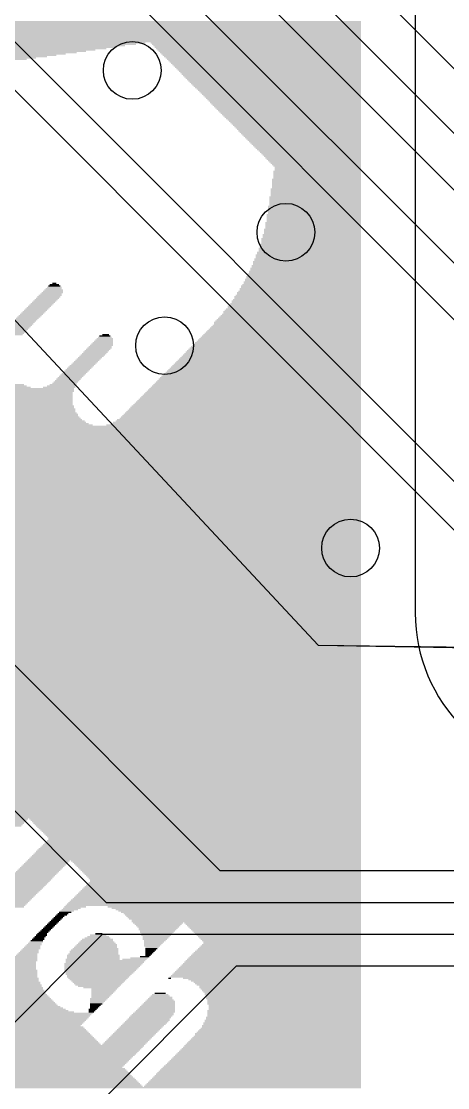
# Model space of a CAD drawing. Extents: x -40.8 to 40.8, y -42.1 to 43.9.
# Drawn here: x -17.62 to -10.92, y -30.31 to -13.58 of the extents above; entities that cross this region are included whole.
import ezdxf

# ---------------------------------------------------------------- set-up
doc = ezdxf.new("R2010")
doc.units = 0
for name, color, linetype in [('1', 22, 'CONTINUOUS'), ('16', 5, 'CONTINUOUS'), ('18', 82, 'CONTINUOUS'), ('200', 2, 'CONTINUOUS'), ('21', 2, 'CONTINUOUS')]:
    doc.layers.add(name, color=color, linetype=linetype)

# ---------------------------------------------------------------- blocks, each defined once
blk = doc.blocks.new('RECT')
blk.add_solid([(-0.5, -0.5), (0.5, -0.5), (-0.5, 0.5), (0.5, 0.5)])
blk = doc.blocks.new('ROUNDV')
blk.add_circle((0, 0), 0.5)

msp = doc.modelspace()

# ---------------------------------------------------------------- linework, layer by layer
at = {"layer": '1'}
for p, q in [((-27.305, -0.889), (-4.29, -23.904)), ((-27.813, -1.27), (-4.679, -24.404)), ((-5.719, -25.904), (-28.321, -3.302)), ((-5.981, -26.404), (-28.829, -3.556)), ((-22.098, -13.589), (-12.954, -23.368)), ((-20.9768, -20.4252), (-14.498, -26.904)), ((-12.954, -23.368), (-2.794, -23.495)), ((-18.6908, -24.9972), (-16.284, -27.404)), ((-14.498, -26.904), (-3.475, -26.904)), ((-16.284, -27.404), (-3.475, -27.404)), ((-16.347, -27.904), (-18.288, -29.845)), ((-3.475, -27.904), (-16.347, -27.904)), ((-14.2435, -28.404), (-20.1077, -34.2682)), ((-3.475, -28.404), (-14.2435, -28.404))]:
    msp.add_line(p, q, dxfattribs=at)
at = {"layer": '16'}
for p, q in [((-1.143, -24.003), (-20.1168, -5.0292)), ((-1.651, -24.511), (-18.5928, -7.5692)), ((-2.286, -24.765), (-16.9418, -10.1092)), ((-22.098, -13.589), (-12.954, -23.368)), ((-12.954, -23.368), (-5.08, -23.495))]:
    msp.add_line(p, q, dxfattribs=at)
at = {"layer": '21'}
msp.add_line((-11.43, 20.32), (-11.43, -22.86), dxfattribs=at)
msp.add_arc((-8.89, -22.86), 2.54, 180, 270, dxfattribs=at)

# ---------------------------------------------------------------- block references
at = {"layer": '18', "xscale": 0.9064, "yscale": 0.9064}
for p in [(-15.875, -14.351), (-15.875, -14.351), (-13.462, -16.891), (-13.462, -16.891), (-15.367, -18.669), (-15.367, -18.669), (-12.446, -21.844), (-12.446, -21.844)]:
    msp.add_blockref('ROUNDV', p, dxfattribs=at)
at = {"layer": '200', "yscale": 0.0212}
for p, xscale in [((-22.021, -13.7118), 19.4764), ((-22.0104, -13.6906), 19.4552), ((-21.9998, -13.6694), 19.434), ((-21.9893, -13.6482), 19.4129), ((-21.9787, -13.6271), 19.3917), ((-21.9681, -13.6059), 19.3705), ((-21.9575, -13.5847), 19.3494), ((-22.1057, -13.8811), 19.6457), ((-22.0951, -13.8599), 19.6246), ((-22.0845, -13.8388), 19.6034), ((-22.0739, -13.8176), 19.5822), ((-22.0633, -13.7964), 19.5611), ((-22.0527, -13.7753), 19.5399), ((-22.0421, -13.7541), 19.5187), ((-22.0316, -13.7329), 19.4976), ((-24.3497, -14.0505), 15.4964), ((-24.265, -14.0293), 15.6234), ((-24.1698, -14.0081), 15.7717), ((-24.0851, -13.987), 15.8987), ((-24.0004, -13.9658), 16.0257), ((-23.9052, -13.9446), 16.1739), ((-23.8205, -13.9235), 16.3009), ((-22.1163, -13.9023), 19.6669), ((-13.9341, -13.9235), 3.3025), ((-13.9235, -13.9446), 3.2813), ((-13.9129, -13.9658), 3.2602), ((-13.9023, -13.987), 3.239), ((-13.8917, -14.0081), 3.2178), ((-13.8811, -14.0293), 3.1967), ((-13.8706, -14.0505), 3.1755), ((-24.8789, -14.1775), 14.692), ((-24.7943, -14.1563), 14.819), ((-24.699, -14.1352), 14.9672), ((-24.6143, -14.114), 15.0942), ((-24.5296, -14.0928), 15.2212), ((-24.4344, -14.0716), 15.3694), ((-13.86, -14.0716), 3.1543), ((-13.8494, -14.0928), 3.1331), ((-13.8388, -14.114), 3.112), ((-13.8282, -14.1352), 3.0908), ((-13.8176, -14.1563), 3.0696), ((-13.8071, -14.1775), 3.0485), ((-13.7965, -14.1987), 3.0273), ((-13.7858, -14.2198), 3.0061), ((-13.7753, -14.241), 2.985), ((-13.7647, -14.2622), 2.9638), ((-13.7541, -14.2833), 2.9426), ((-13.7435, -14.3045), 2.9214), ((-13.733, -14.3257), 2.9003), ((-13.7224, -14.3469), 2.8791), ((-13.7118, -14.368), 2.8579), ((-13.7012, -14.3892), 2.8368), ((-13.6906, -14.4104), 2.8156), ((-13.68, -14.4315), 2.7944), ((-13.6695, -14.4527), 2.7733), ((-13.6589, -14.4739), 2.7521), ((-13.6483, -14.495), 2.7309), ((-13.6377, -14.5162), 2.7097), ((-13.6271, -14.5374), 2.6886), ((-13.6165, -14.5586), 2.6674), ((-13.6059, -14.5797), 2.6462), ((-13.5953, -14.6009), 2.6251), ((-13.5848, -14.6221), 2.6039), ((-13.5742, -14.6432), 2.5827), ((-13.5636, -14.6644), 2.5616), ((-13.553, -14.6856), 2.5404), ((-13.5424, -14.7068), 2.5192), ((-13.5318, -14.7279), 2.498), ((-13.5213, -14.7491), 2.4769), ((-13.5107, -14.7703), 2.4557), ((-13.5, -14.7914), 2.4345), ((-13.4895, -14.8126), 2.4134), ((-13.4789, -14.8338), 2.3922), ((-13.4683, -14.8549), 2.371), ((-13.4578, -14.8761), 2.3499), ((-13.4472, -14.8973), 2.3287), ((-13.4366, -14.9184), 2.3075), ((-13.426, -14.9396), 2.2863), ((-13.4154, -14.9608), 2.2652), ((-13.4048, -14.982), 2.244), ((-13.3942, -15.0031), 2.2228), ((-13.3837, -15.0243), 2.2017), ((-13.3731, -15.0455), 2.1805), ((-13.3625, -15.0666), 2.1593), ((-13.3519, -15.0878), 2.1382), ((-13.3413, -15.109), 2.117), ((-13.3307, -15.1301), 2.0958), ((-13.3201, -15.1513), 2.0746), ((-13.3095, -15.1725), 2.0535), ((-13.299, -15.1937), 2.0323), ((-13.2884, -15.2148), 2.0111), ((-13.2778, -15.236), 1.99), ((-13.2672, -15.2572), 1.9688), ((-13.2566, -15.2783), 1.9476), ((-13.2461, -15.2995), 1.9265), ((-13.2355, -15.3207), 1.9053), ((-13.2248, -15.3418), 1.8841), ((-13.2142, -15.363), 1.8629), ((-13.2037, -15.3842), 1.8418), ((-13.1931, -15.4054), 1.8206), ((-13.1825, -15.4265), 1.7994), ((-13.172, -15.4477), 1.7783), ((-13.1614, -15.4689), 1.7571), ((-13.1508, -15.49), 1.7359), ((-13.1402, -15.5112), 1.7148), ((-13.1296, -15.5324), 1.6936), ((-13.119, -15.5535), 1.6724), ((-13.1084, -15.5747), 1.6512), ((-13.0979, -15.5959), 1.6301), ((-13.0873, -15.6171), 1.6089), ((-13.0767, -15.6382), 1.5877), ((-13.0661, -15.6594), 1.5666), ((-13.0555, -15.6806), 1.5454), ((-13.0449, -15.7017), 1.5242), ((-13.0343, -15.7229), 1.5031), ((-13.0238, -15.7441), 1.4819), ((-13.0132, -15.7652), 1.4607), ((-13.0026, -15.7864), 1.4395), ((-12.992, -15.8076), 1.4184), ((-12.9814, -15.8288), 1.3972), ((-12.9708, -15.8499), 1.376), ((-12.9603, -15.8711), 1.3549), ((-12.9603, -15.8923), 1.3549), ((-12.9814, -16.0616), 1.3972), ((-12.9708, -15.9346), 1.376), ((-12.9708, -15.9558), 1.376), ((-12.9708, -15.9769), 1.376), ((-12.9708, -15.9981), 1.376), ((-12.9708, -16.0193), 1.376), ((-12.9708, -16.0405), 1.376), ((-12.9603, -15.9134), 1.3549), ((-12.992, -16.2098), 1.4184), ((-12.992, -16.231), 1.4184), ((-12.9814, -16.0828), 1.3972), ((-12.9814, -16.104), 1.3972), ((-12.9814, -16.1251), 1.3972), ((-12.9814, -16.1463), 1.3972), ((-12.9814, -16.1675), 1.3972), ((-12.9814, -16.1886), 1.3972), ((-13.0026, -16.3368), 1.4395), ((-13.0026, -16.358), 1.4395), ((-13.0026, -16.3792), 1.4395), ((-13.0026, -16.4003), 1.4395), ((-12.992, -16.2522), 1.4184), ((-12.992, -16.2733), 1.4184), ((-12.992, -16.2945), 1.4184), ((-12.992, -16.3157), 1.4184), ((-13.0132, -16.485), 1.4607), ((-13.0132, -16.5062), 1.4607), ((-13.0132, -16.5274), 1.4607), ((-13.0132, -16.5485), 1.4607), ((-13.0132, -16.5697), 1.4607), ((-13.0026, -16.4215), 1.4395), ((-13.0026, -16.4427), 1.4395), ((-13.0026, -16.4639), 1.4395), ((-13.0238, -16.612), 1.4819), ((-13.0238, -16.6332), 1.4819), ((-13.0238, -16.6544), 1.4819), ((-13.0238, -16.6756), 1.4819), ((-13.0238, -16.6967), 1.4819), ((-13.0238, -16.7179), 1.4819), ((-13.0132, -16.5909), 1.4607), ((-13.0449, -16.8449), 1.5242), ((-13.0449, -16.8661), 1.5242), ((-13.0449, -16.8873), 1.5242), ((-13.0343, -16.7391), 1.5031), ((-13.0343, -16.7602), 1.5031), ((-13.0343, -16.7814), 1.5031), ((-13.0343, -16.8026), 1.5031), ((-13.0343, -16.8237), 1.5031), ((-13.0661, -16.9931), 1.5666), ((-13.0661, -17.0143), 1.5666), ((-13.0661, -17.0354), 1.5666), ((-13.0661, -17.0566), 1.5666), ((-13.0555, -16.9296), 1.5454), ((-13.0555, -16.9508), 1.5454), ((-13.0555, -16.9719), 1.5454), ((-13.0449, -16.9084), 1.5242), ((-13.0979, -17.2048), 1.6301), ((-13.0979, -17.226), 1.6301), ((-13.0873, -17.1413), 1.6089), ((-13.0873, -17.1625), 1.6089), ((-13.0873, -17.1836), 1.6089), ((-13.0767, -17.0778), 1.5877), ((-13.0767, -17.099), 1.5877), ((-13.0767, -17.1201), 1.5877), ((-13.1296, -17.353), 1.6936), ((-13.1296, -17.3742), 1.6936), ((-13.1296, -17.3953), 1.6936), ((-13.119, -17.3107), 1.6724), ((-13.119, -17.3318), 1.6724), ((-13.1084, -17.2471), 1.6512), ((-13.1084, -17.2683), 1.6512), ((-13.1084, -17.2895), 1.6512), ((-13.172, -17.5435), 1.7783), ((-13.172, -17.5647), 1.7783), ((-13.1614, -17.5012), 1.7571), ((-13.1614, -17.5224), 1.7571), ((-13.1508, -17.4589), 1.7359), ((-13.1508, -17.48), 1.7359), ((-13.1402, -17.4165), 1.7148), ((-13.1402, -17.4377), 1.7148), ((-17.099, -17.7341), 0.1905), ((-17.099, -17.7129), 0.1482), ((-17.099, -17.6917), 0.0635), ((-13.2248, -17.7341), 1.8841), ((-13.2142, -17.7129), 1.8629), ((-13.2037, -17.6705), 1.8418), ((-13.2037, -17.6917), 1.8418), ((-13.1931, -17.6282), 1.8206), ((-13.1931, -17.6494), 1.8206), ((-13.1825, -17.5859), 1.7994), ((-13.1825, -17.607), 1.7994), ((-17.1837, -17.9034), 0.3599), ((-17.1624, -17.8822), 0.3599), ((-17.1518, -17.8611), 0.3387), ((-17.1308, -17.8399), 0.3387), ((-17.1202, -17.8187), 0.3175), ((-17.1096, -17.7976), 0.2963), ((-17.1096, -17.7764), 0.2541), ((-17.099, -17.7552), 0.2329), ((-13.2778, -17.9034), 1.99), ((-13.2672, -17.8822), 1.9688), ((-13.2566, -17.8399), 1.9476), ((-13.2566, -17.8611), 1.9476), ((-13.2461, -17.8187), 1.9265), ((-13.2355, -17.7764), 1.9053), ((-13.2355, -17.7976), 1.9053), ((-13.2248, -17.7552), 1.8841), ((-17.353, -18.0728), 0.3598), ((-17.3318, -18.0516), 0.3599), ((-17.3107, -18.0304), 0.3599), ((-17.2895, -18.0093), 0.3599), ((-17.2684, -17.9881), 0.3599), ((-17.2472, -17.9669), 0.3599), ((-17.226, -17.9458), 0.3599), ((-17.2049, -17.9246), 0.3599), ((-13.3307, -18.0516), 2.0958), ((-13.3307, -18.0728), 2.0958), ((-13.3201, -18.0304), 2.0746), ((-13.3095, -18.0093), 2.0535), ((-13.299, -17.9669), 2.0323), ((-13.299, -17.9881), 2.0323), ((-13.2884, -17.9458), 2.0111), ((-13.2778, -17.9246), 1.99), ((-17.5223, -18.2421), 0.3599), ((-17.5011, -18.221), 0.3599), ((-17.4801, -18.1998), 0.3599), ((-17.4589, -18.1786), 0.3599), ((-17.4377, -18.1575), 0.3599), ((-17.4166, -18.1363), 0.3599), ((-17.3954, -18.1151), 0.3599), ((-17.3742, -18.0939), 0.3599), ((-13.4048, -18.2421), 2.244), ((-13.3942, -18.221), 2.2228), ((-13.3837, -18.1998), 2.2017), ((-13.3731, -18.1786), 2.1805), ((-13.3625, -18.1363), 2.1593), ((-13.3625, -18.1575), 2.1593), ((-13.3519, -18.1151), 2.1382), ((-13.3413, -18.0939), 2.117), ((-17.6706, -18.3903), 0.3599), ((-17.6494, -18.3692), 0.3599), ((-17.6283, -18.348), 0.3599), ((-17.6071, -18.3268), 0.3599), ((-17.5859, -18.3056), 0.3599), ((-17.5647, -18.2845), 0.3598), ((-17.5435, -18.2633), 0.3599), ((-13.4683, -18.3903), 2.371), ((-13.4578, -18.3692), 2.3499), ((-13.4472, -18.348), 2.3287), ((-13.4366, -18.3056), 2.3075), ((-13.4366, -18.3268), 2.3075), ((-13.426, -18.2845), 2.2863), ((-13.4154, -18.2633), 2.2652), ((-17.7764, -18.4962), 0.3598), ((-17.7553, -18.475), 0.3599), ((-17.734, -18.4538), 0.3599), ((-17.7128, -18.4327), 0.3599), ((-17.6918, -18.4115), 0.3599), ((-16.3051, -18.5597), 0.254), ((-16.3051, -18.5385), 0.2117), ((-16.3051, -18.5173), 0.1694), ((-16.2945, -18.4962), 0.1058), ((-13.553, -18.5597), 2.5404), ((-13.5424, -18.5385), 2.5192), ((-13.5318, -18.5173), 2.498), ((-13.5213, -18.4962), 2.4769), ((-13.5107, -18.475), 2.4557), ((-13.5, -18.4538), 2.4345), ((-13.4895, -18.4327), 2.4134), ((-13.4789, -18.4115), 2.3922), ((-16.4109, -18.729), 0.3811), ((-16.3897, -18.7079), 0.3811), ((-16.3791, -18.6867), 0.3599), ((-16.3581, -18.6655), 0.3599), ((-16.3475, -18.6444), 0.3387), ((-16.3369, -18.6232), 0.3175), ((-16.3263, -18.602), 0.2963), ((-16.3157, -18.5809), 0.2752), ((-13.6377, -18.729), 2.7097), ((-13.6271, -18.7079), 2.6886), ((-13.6165, -18.6867), 2.6674), ((-13.6059, -18.6655), 2.6462), ((-13.5953, -18.6444), 2.6251), ((-13.5848, -18.6232), 2.6039), ((-13.5742, -18.602), 2.5827), ((-13.5636, -18.5809), 2.5616), ((-16.5803, -18.8984), 0.381), ((-16.5592, -18.8772), 0.3811), ((-16.538, -18.8561), 0.3811), ((-16.5168, -18.8349), 0.381), ((-16.4956, -18.8137), 0.381), ((-16.4745, -18.7926), 0.3811), ((-16.4533, -18.7714), 0.3811), ((-16.4321, -18.7502), 0.381), ((-13.7224, -18.8984), 2.8791), ((-13.7118, -18.8772), 2.8579), ((-13.7012, -18.8561), 2.8368), ((-13.6906, -18.8349), 2.8156), ((-13.68, -18.8137), 2.7944), ((-13.6695, -18.7926), 2.7733), ((-13.6589, -18.7714), 2.7521), ((-13.6483, -18.7502), 2.7309), ((-16.7496, -19.0678), 0.3811), ((-16.7285, -19.0466), 0.381), ((-16.7073, -19.0254), 0.381), ((-16.6862, -19.0043), 0.3811), ((-16.665, -18.9831), 0.3811), ((-16.6438, -18.9619), 0.381), ((-16.6227, -18.9407), 0.3811), ((-16.6014, -18.9196), 0.3811), ((-13.8071, -19.0678), 3.0485), ((-13.7965, -19.0466), 3.0273), ((-13.7858, -19.0254), 3.0061), ((-13.7753, -19.0043), 2.985), ((-13.7647, -18.9831), 2.9638), ((-13.7541, -18.9619), 2.9426), ((-13.7435, -18.9407), 2.9214), ((-13.733, -18.9196), 2.9003), ((-16.919, -19.2371), 0.381), ((-16.8979, -19.216), 0.3811), ((-16.8767, -19.1948), 0.3811), ((-16.8555, -19.1736), 0.381), ((-16.8344, -19.1525), 0.3811), ((-16.8132, -19.1313), 0.3811), ((-16.792, -19.1101), 0.381), ((-16.7708, -19.0889), 0.3811), ((-13.8917, -19.2371), 3.2178), ((-13.8811, -19.216), 3.1967), ((-13.8706, -19.1948), 3.1755), ((-13.86, -19.1736), 3.1543), ((-13.8494, -19.1525), 3.1331), ((-13.8388, -19.1313), 3.112), ((-13.8282, -19.1101), 3.0908), ((-13.8176, -19.0889), 3.0696), ((-18.4115, -19.2795), 1.6724), ((-18.3903, -19.3006), 1.7148), ((-18.0305, -19.4065), 2.4345), ((-18.348, -19.3218), 1.7571), ((-18.0093, -19.343), 2.4345), ((-18.0093, -19.3641), 2.4345), ((-18.0093, -19.3853), 2.4345), ((-17.0249, -19.3218), 0.5081), ((-16.9931, -19.3006), 0.4446), ((-16.9614, -19.2795), 0.4234), ((-16.9402, -19.2583), 0.381), ((-13.9764, -19.4065), 3.3872), ((-13.9658, -19.3853), 3.366), ((-13.9552, -19.3641), 3.3448), ((-13.9447, -19.343), 3.3237), ((-13.9341, -19.3218), 3.3025), ((-13.9235, -19.3006), 3.2813), ((-13.9129, -19.2795), 3.2602), ((-13.9023, -19.2583), 3.239), ((-18.0622, -19.5758), 2.498), ((-18.0517, -19.5335), 2.4769), ((-18.0517, -19.5547), 2.4769), ((-18.0411, -19.47), 2.4557), ((-18.0411, -19.4912), 2.4557), ((-18.0411, -19.5123), 2.4557), ((-18.0305, -19.4277), 2.4345), ((-18.0305, -19.4488), 2.4345), ((-14.061, -19.5758), 3.5565), ((-14.0505, -19.5547), 3.5354), ((-14.0399, -19.5335), 3.5142), ((-14.0293, -19.5123), 3.493), ((-14.0188, -19.4912), 3.4719), ((-14.0082, -19.47), 3.4507), ((-13.9976, -19.4488), 3.4295), ((-13.987, -19.4277), 3.4084), ((-18.0728, -19.724), 2.6462), ((-18.0622, -19.7452), 2.6674), ((-18.0727, -19.7029), 2.6039), ((-18.0622, -19.6605), 2.5828), ((-18.0622, -19.6817), 2.5828), ((-18.0622, -19.6182), 2.5404), ((-18.0622, -19.6394), 2.5404), ((-18.0622, -19.597), 2.498), ((-14.1458, -19.7452), 3.7259), ((-14.1352, -19.724), 3.7047), ((-14.1246, -19.7029), 3.6836), ((-14.114, -19.6817), 3.6624), ((-14.1034, -19.6605), 3.6412), ((-14.0929, -19.6394), 3.6201), ((-14.0823, -19.6182), 3.5989), ((-14.0716, -19.597), 3.5777), ((-18.0093, -19.9146), 3.0273), ((-18.0517, -19.8722), 2.9003), ((-18.0305, -19.8934), 2.9427), ((-18.0516, -19.8511), 2.858), ((-18.0622, -19.8299), 2.7944), ((-18.0622, -19.8087), 2.7521), ((-18.0727, -19.7875), 2.7309), ((-18.0728, -19.7664), 2.6886), ((-14.2834, -19.9146), 4.0011), ((-14.2516, -19.8934), 3.9376), ((-14.2305, -19.8722), 3.8953), ((-14.2093, -19.8511), 3.8529), ((-14.1987, -19.8299), 3.8318), ((-14.1775, -19.8087), 3.7894), ((-14.1669, -19.7875), 3.7682), ((-14.1564, -19.7664), 3.7471), ((-15.9876, -20.0628), 7.4095), ((-15.9664, -20.0416), 7.3671), ((-15.9558, -20.0204), 7.346), ((-15.9452, -19.9992), 7.3248), ((-15.9346, -19.9781), 7.3036), ((-15.9241, -19.9569), 7.2825), ((-15.9135, -19.9357), 7.2613), ((-16.104, -20.2321), 7.6424), ((-16.0934, -20.2109), 7.6212), ((-16.0722, -20.1898), 7.5788), ((-16.0511, -20.1686), 7.5365), ((-16.0404, -20.1474), 7.5153), ((-16.0193, -20.1263), 7.473), ((-16.0087, -20.1051), 7.4518), ((-15.9982, -20.0839), 7.4307), ((-17.4377, -20.4015), 10.3098), ((-16.3369, -20.3803), 8.1081), ((-16.2839, -20.3591), 8.0022), ((-16.2416, -20.338), 7.9176), ((-16.2098, -20.3168), 7.8541), ((-16.1781, -20.2956), 7.7905), ((-16.1569, -20.2745), 7.7482), ((-16.1252, -20.2533), 7.6847), ((-17.4271, -20.4226), 10.2886), ((-17.4165, -20.4438), 10.2674), ((-17.406, -20.465), 10.2463), ((-17.3954, -20.4862), 10.2251), ((-17.3848, -20.5073), 10.2039), ((-17.3742, -20.5285), 10.1828), ((-17.3636, -20.5497), 10.1616), ((-17.353, -20.5708), 10.1404), ((-17.3742, -20.7402), 10.1828), ((-17.3636, -20.719), 10.1616), ((-17.353, -20.6979), 10.1404), ((-17.3424, -20.592), 10.1192), ((-17.3424, -20.6767), 10.1192), ((-17.3318, -20.6132), 10.0981), ((-17.3318, -20.6555), 10.0981), ((-17.3212, -20.6343), 10.0769), ((-17.4271, -20.8461), 10.2886), ((-17.4165, -20.8249), 10.2674), ((-17.406, -20.8037), 10.2463), ((-17.3954, -20.7825), 10.2251), ((-17.3848, -20.7614), 10.2039), ((-17.0884, -20.8672), 9.6112), ((-17.0778, -20.8884), 9.59), ((-17.0672, -20.9096), 9.5688), ((-17.0567, -20.9307), 9.5477), ((-17.0461, -20.9519), 9.5265), ((-17.0355, -20.9731), 9.5053), ((-17.0249, -20.9942), 9.4841), ((-17.0143, -21.0154), 9.463), ((-17.0037, -21.0366), 9.4418), ((-16.9931, -21.0577), 9.4206), ((-16.9825, -21.0789), 9.3995), ((-16.9719, -21.1001), 9.3783), ((-16.9719, -21.2483), 9.3783), ((-16.9613, -21.1213), 9.3571), ((-16.9613, -21.2271), 9.3571), ((-16.9508, -21.1424), 9.336), ((-16.9508, -21.2059), 9.336), ((-16.9402, -21.1636), 9.3148), ((-16.9402, -21.1848), 9.3148), ((-17.0567, -21.4176), 9.5477), ((-17.0461, -21.3965), 9.5265), ((-17.0355, -21.3753), 9.5053), ((-17.0249, -21.3541), 9.4841), ((-17.0143, -21.333), 9.463), ((-17.0037, -21.3118), 9.4418), ((-16.9931, -21.2906), 9.4206), ((-16.9825, -21.2694), 9.3995), ((-17.2048, -21.4811), 9.844), ((-17.1943, -21.5023), 9.8229), ((-17.1837, -21.5235), 9.8017), ((-17.173, -21.5447), 9.7805), ((-17.1625, -21.5658), 9.7594), ((-17.1519, -21.587), 9.7382), ((-17.0778, -21.46), 9.59), ((-17.0672, -21.4388), 9.5688), ((-17.1519, -21.6082), 9.7382), ((-17.1202, -21.6293), 9.6747), ((-17.1096, -21.6505), 9.6535), ((-17.099, -21.6717), 9.6323), ((-17.0884, -21.6928), 9.6112), ((-17.0778, -21.714), 9.59), ((-17.0672, -21.7352), 9.5688), ((-17.0567, -21.7564), 9.5477), ((-17.0461, -21.7775), 9.5265), ((-17.0355, -21.7987), 9.5053), ((-17.0249, -21.8199), 9.4841), ((-17.0143, -21.841), 9.463), ((-17.0037, -21.8622), 9.4418), ((-16.9931, -21.8834), 9.4206), ((-16.9825, -21.9045), 9.3995), ((-17.0037, -22.0739), 9.4418), ((-16.9931, -22.0316), 9.4206), ((-16.9931, -22.0527), 9.4206), ((-16.9825, -21.9892), 9.3995), ((-16.9825, -22.0104), 9.3995), ((-16.9719, -21.9257), 9.3783), ((-16.9719, -21.9681), 9.3783), ((-16.9613, -21.9469), 9.3571), ((-17.0461, -22.2221), 9.5265), ((-17.0461, -22.2433), 9.5265), ((-17.0355, -22.1798), 9.5053), ((-17.0355, -22.2009), 9.5053), ((-17.0249, -22.1374), 9.4841), ((-17.0249, -22.1586), 9.4841), ((-17.0143, -22.1162), 9.463), ((-17.0037, -22.0951), 9.4418), ((-17.0884, -22.3703), 9.6112), ((-17.0884, -22.3915), 9.6112), ((-17.0778, -22.3279), 9.59), ((-17.0778, -22.3491), 9.59), ((-17.0672, -22.3068), 9.5688), ((-17.0567, -22.2644), 9.5477), ((-17.0567, -22.2856), 9.5477), ((-16.7285, -22.4126), 8.8914), ((-16.7179, -22.4338), 8.8702), ((-16.7073, -22.455), 8.849), ((-16.6968, -22.4761), 8.8279), ((-16.6862, -22.4973), 8.8067), ((-16.6756, -22.5185), 8.7855), ((-16.665, -22.5397), 8.7644), ((-16.6544, -22.5608), 8.7432), ((-16.6438, -22.582), 8.722), ((-16.6333, -22.6032), 8.7009), ((-16.6227, -22.6243), 8.6797), ((-16.612, -22.6455), 8.6585), ((-16.612, -22.7514), 8.6585), ((-16.6014, -22.6667), 8.6373), ((-16.5909, -22.6878), 8.6162), ((-16.5909, -22.7302), 8.6162), ((-16.5803, -22.709), 8.595), ((-16.7814, -22.9207), 8.9972), ((-16.7602, -22.8995), 8.9549), ((-16.7391, -22.8784), 8.9126), ((-16.7179, -22.8572), 8.8702), ((-16.6968, -22.836), 8.8279), ((-16.6756, -22.8149), 8.7855), ((-16.6544, -22.7937), 8.7432), ((-16.6333, -22.7725), 8.7009), ((-16.8026, -22.9419), 9.0396), ((-16.538, -22.963), 8.5103), ((-16.4851, -22.9842), 8.4045), ((-16.4533, -23.0054), 8.341), ((-16.4321, -23.0266), 8.2986), ((-16.4109, -23.0477), 8.2563), ((-16.3897, -23.0689), 8.2139), ((-16.3792, -23.0901), 8.1928), ((-16.3686, -23.1112), 8.1716), ((-16.358, -23.1324), 8.1504), ((-16.3369, -23.1536), 8.1081), ((-16.3263, -23.1747), 8.0869), ((-16.3263, -23.1959), 8.0869), ((-16.3157, -23.2171), 8.0658), ((-16.3051, -23.2383), 8.0446), ((-16.2945, -23.2594), 8.0234), ((-16.2839, -23.2806), 8.0022), ((-16.2839, -23.3018), 8.0022), ((-16.2734, -23.3229), 7.9811), ((-16.2734, -23.3441), 7.9811), ((-16.2628, -23.3653), 7.9599), ((-16.2628, -23.3864), 7.9599), ((-16.2522, -23.4076), 7.9387), ((-16.2522, -23.4288), 7.9387), ((-16.2522, -23.45), 7.9387), ((-16.2416, -23.4711), 7.9176), ((-16.2416, -23.4923), 7.9176), ((-16.2416, -23.5135), 7.9176), ((-16.2416, -23.5346), 7.9176), ((-16.2416, -23.5558), 7.9176), ((-16.231, -23.577), 7.8964), ((-16.231, -23.5981), 7.8964), ((-16.231, -23.6193), 7.8964), ((-16.231, -23.6405), 7.8964), ((-15.7547, -23.6617), 6.9437), ((-15.7441, -23.6828), 6.9226), ((-15.7335, -23.704), 6.9014), ((-15.7229, -23.7252), 6.8802), ((-15.7124, -23.7463), 6.8591), ((-15.7018, -23.7675), 6.8379), ((-15.6912, -23.7887), 6.8167), ((-15.6806, -23.8098), 6.7956), ((-15.67, -23.831), 6.7744), ((-15.6594, -23.8522), 6.7532), ((-15.6488, -23.8734), 6.732), ((-15.6383, -23.8945), 6.7109), ((-15.6277, -23.9157), 6.6897), ((-15.6171, -23.9369), 6.6685), ((-15.6065, -23.958), 6.6474), ((-15.5959, -23.9792), 6.6262), ((-15.5853, -24.0004), 6.605), ((-15.5747, -24.0215), 6.5839), ((-15.5642, -24.0427), 6.5627), ((-15.5536, -24.0639), 6.5415), ((-15.543, -24.0851), 6.5203), ((-15.5324, -24.1062), 6.4992), ((-15.5218, -24.1274), 6.478), ((-15.5112, -24.1486), 6.4568), ((-15.5007, -24.1697), 6.4357), ((-15.4901, -24.1909), 6.4145), ((-15.4794, -24.2121), 6.3933), ((-15.4689, -24.2333), 6.3722), ((-15.4583, -24.2544), 6.351), ((-15.4477, -24.2756), 6.3298), ((-15.4371, -24.2968), 6.3086), ((-15.4266, -24.3179), 6.2875), ((-15.416, -24.3391), 6.2663), ((-15.4054, -24.3603), 6.2451), ((-15.3948, -24.3814), 6.224), ((-15.3842, -24.4026), 6.2028), ((-15.3736, -24.4238), 6.1816), ((-15.3631, -24.445), 6.1605), ((-15.3525, -24.4661), 6.1393), ((-15.3419, -24.4873), 6.1181), ((-15.3313, -24.5085), 6.0969), ((-15.3207, -24.5296), 6.0758), ((-15.3101, -24.5508), 6.0546), ((-15.2995, -24.572), 6.0334), ((-15.289, -24.5931), 6.0123), ((-15.2784, -24.6143), 5.9911), ((-15.2678, -24.6355), 5.9699), ((-15.2572, -24.6566), 5.9488), ((-15.2466, -24.6778), 5.9276), ((-15.236, -24.699), 5.9064), ((-15.2254, -24.7202), 5.8852), ((-15.2149, -24.7413), 5.8641), ((-15.2043, -24.7625), 5.8429), ((-15.289, -24.9319), 6.0123), ((-15.2784, -24.9107), 5.9911), ((-15.2678, -24.8895), 5.9699), ((-15.2572, -24.8683), 5.9488), ((-15.2466, -24.8472), 5.9276), ((-15.236, -24.826), 5.9064), ((-15.2254, -24.8048), 5.8852), ((-15.2149, -24.7837), 5.8641), ((-15.7652, -25.1012), 6.9649), ((-15.7547, -25.08), 6.9437), ((-15.3525, -25.0589), 6.1393), ((-15.3419, -25.0377), 6.1181), ((-15.3313, -25.0165), 6.0969), ((-15.3207, -24.9954), 6.0758), ((-15.3101, -24.9742), 6.0546), ((-15.2995, -24.953), 6.0334), ((-15.8076, -25.1859), 7.0496), ((-15.797, -25.1647), 7.0284), ((-15.7865, -25.1436), 7.0073), ((-15.7759, -25.1224), 6.9861), ((-15.4054, -25.2071), 6.2451), ((-15.3631, -25.2282), 6.1605), ((-15.3313, -25.2494), 6.0969), ((-15.3101, -25.2706), 6.0546), ((-15.289, -25.2917), 6.0123), ((-15.2784, -25.3129), 5.9911), ((-15.2572, -25.3341), 5.9488), ((-15.2466, -25.3553), 5.9276), ((-15.236, -25.3764), 5.9064), ((-15.2254, -25.3976), 5.8852), ((-15.2043, -25.4188), 5.8429), ((-15.2043, -25.4399), 5.8429), ((-15.1936, -25.4611), 5.8217), ((-15.1831, -25.4823), 5.8006), ((-15.1725, -25.5034), 5.7794), ((-15.1619, -25.5246), 5.7582), ((-15.1619, -25.5458), 5.7582), ((-15.1514, -25.567), 5.7371), ((-15.1408, -25.5881), 5.7159), ((-15.1408, -25.6093), 5.7159), ((-15.1302, -25.6305), 5.6947), ((-15.1302, -25.6516), 5.6947), ((-15.1196, -25.6728), 5.6735), ((-15.1196, -25.694), 5.6735), ((-15.1196, -25.7151), 5.6735), ((-15.109, -25.7363), 5.6524), ((-15.109, -25.7575), 5.6524), ((-15.109, -25.7787), 5.6524), ((-15.0984, -25.7998), 5.6312), ((-15.0984, -25.821), 5.6312), ((-15.0984, -25.8422), 5.6312), ((-15.0984, -25.8633), 5.6312), ((-15.0984, -25.8845), 5.6312), ((-15.0984, -25.9057), 5.6312), ((-15.0984, -25.9268), 5.6312), ((-15.0984, -25.948), 5.6312), ((-15.0984, -25.9692), 5.6312), ((-15.0984, -25.9904), 5.6312), ((-15.0984, -26.0115), 5.6312), ((-15.0984, -26.0327), 5.6312), ((-15.0984, -26.0539), 5.6312), ((-15.0984, -26.075), 5.6312), ((-17.7129, -26.0962), 0.4022), ((-14.8867, -26.0962), 5.2078), ((-17.7447, -26.1385), 0.3811), ((-17.7553, -26.1597), 0.3599), ((-17.7659, -26.1809), 0.3387), ((-17.7764, -26.2021), 0.3176), ((-17.7234, -26.1174), 0.3811), ((-14.8761, -26.1174), 5.1866), ((-14.8656, -26.1385), 5.1655), ((-14.855, -26.1597), 5.1443), ((-14.8444, -26.1809), 5.1231), ((-14.8338, -26.2021), 5.102), ((-14.8232, -26.2232), 5.0808), ((-14.8126, -26.2444), 5.0596), ((-14.802, -26.2656), 5.0384), ((-14.7915, -26.2867), 5.0173), ((-14.7809, -26.3079), 4.9961), ((-14.7703, -26.3291), 4.9749), ((-14.7597, -26.3502), 4.9538), ((-14.7491, -26.3714), 4.9326), ((-14.7491, -26.4349), 4.9326), ((-14.7385, -26.3926), 4.9114), ((-14.7385, -26.4138), 4.9114), ((-14.8338, -26.6043), 5.102), ((-14.8232, -26.5831), 5.0808), ((-14.8126, -26.5619), 5.0596), ((-14.802, -26.5408), 5.0384), ((-14.7915, -26.5196), 5.0173), ((-14.7809, -26.4984), 4.9961), ((-14.7703, -26.4773), 4.9749), ((-14.7597, -26.4561), 4.9538), ((-17.2154, -26.7736), 0.6774), ((-17.1942, -26.7525), 0.6774), ((-14.8973, -26.7313), 5.229), ((-14.8867, -26.7101), 5.2078), ((-14.8761, -26.689), 5.1866), ((-14.8656, -26.6678), 5.1655), ((-14.855, -26.6466), 5.1443), ((-14.8444, -26.6255), 5.1231), ((-14.5586, -26.7525), 4.5515), ((-14.548, -26.7736), 4.5304), ((-17.3636, -26.9218), 0.6774), ((-17.3424, -26.9007), 0.6774), ((-17.3212, -26.8795), 0.6775), ((-17.3001, -26.8583), 0.6774), ((-17.2789, -26.8372), 0.6774), ((-17.2578, -26.816), 0.6775), ((-17.2366, -26.7948), 0.6775), ((-14.5374, -26.7948), 4.5092), ((-14.5268, -26.816), 4.488), ((-14.5163, -26.8372), 4.4669), ((-14.5057, -26.8583), 4.4457), ((-14.4951, -26.8795), 4.4245), ((-14.4845, -26.9007), 4.4033), ((-14.4739, -26.9218), 4.3822), ((-17.5329, -27.0912), 0.6775), ((-17.5118, -27.07), 0.6774), ((-17.4906, -27.0489), 0.6774), ((-17.4695, -27.0277), 0.6775), ((-17.4483, -27.0065), 0.6775), ((-17.4271, -26.9853), 0.6774), ((-17.4059, -26.9642), 0.6774), ((-17.3848, -26.943), 0.6775), ((-14.4633, -26.943), 4.361), ((-14.4527, -26.9642), 4.3398), ((-14.4421, -26.9853), 4.3187), ((-14.4316, -27.0065), 4.2975), ((-14.421, -27.0277), 4.2763), ((-14.421, -27.0912), 4.2763), ((-14.4104, -27.0489), 4.2552), ((-14.4104, -27.07), 4.2552), ((-17.6918, -27.2606), 0.6563), ((-17.66, -27.2182), 0.6775), ((-17.6706, -27.2394), 0.6563), ((-17.6388, -27.197), 0.6774), ((-17.6176, -27.1759), 0.6774), ((-17.5965, -27.1547), 0.6775), ((-17.5753, -27.1335), 0.6774), ((-17.5541, -27.1124), 0.6774), ((-14.5057, -27.2606), 4.4457), ((-14.4951, -27.2394), 4.4245), ((-14.4845, -27.2182), 4.4033), ((-14.4739, -27.197), 4.3822), ((-14.4633, -27.1759), 4.361), ((-14.4527, -27.1547), 4.3398), ((-14.4421, -27.1335), 4.3187), ((-14.4316, -27.1124), 4.2975), ((-17.7447, -27.3664), 0.5505), ((-17.7023, -27.2817), 0.6351), ((-17.7129, -27.3029), 0.614), ((-17.7235, -27.3241), 0.5928), ((-17.7341, -27.3452), 0.5716), ((-17.7553, -27.3876), 0.5293), ((-17.7659, -27.4087), 0.5081), ((-17.7764, -27.4299), 0.487), ((-14.5903, -27.4299), 4.615), ((-14.5798, -27.4087), 4.5939), ((-14.5692, -27.3876), 4.5727), ((-14.5586, -27.3664), 4.5515), ((-14.548, -27.3452), 4.5304), ((-14.5374, -27.3241), 4.5092), ((-14.5268, -27.3029), 4.488), ((-14.5163, -27.2817), 4.4669), ((-17.7764, -27.4511), 0.4446), ((-17.7764, -27.4723), 0.4022), ((-16.9825, -27.5993), 0.1694), ((-16.9613, -27.5781), 0.1693), ((-16.9296, -27.5569), 0.1906), ((-16.8979, -27.5358), 0.2117), ((-16.8555, -27.5146), 0.254), ((-16.8238, -27.4934), 0.2753), ((-16.7708, -27.4723), 0.3387), ((-14.6009, -27.4511), 4.6362), ((-14.2728, -27.4723), 3.9799), ((-14.241, -27.4934), 3.9164), ((-14.2093, -27.5146), 3.8529), ((-14.1881, -27.5358), 3.8106), ((-14.1669, -27.5569), 3.7682), ((-14.1458, -27.5781), 3.7259), ((-14.1352, -27.5993), 3.7047), ((-17.1625, -27.7686), 0.1482), ((-17.1413, -27.7475), 0.1482), ((-17.1201, -27.7263), 0.1482), ((-17.099, -27.7051), 0.1482), ((-17.0778, -27.684), 0.1482), ((-17.0566, -27.6628), 0.1482), ((-17.0355, -27.6416), 0.1481), ((-17.0143, -27.6204), 0.1482), ((-14.1246, -27.6204), 3.6836), ((-14.114, -27.6416), 3.6624), ((-14.1034, -27.6628), 3.6412), ((-14.0823, -27.684), 3.5989), ((-14.0823, -27.7051), 3.5989), ((-15.4689, -27.7263), 0.7833), ((-15.4689, -27.7475), 0.7409), ((-15.4689, -27.7686), 0.6986), ((-13.6695, -27.7263), 2.7733), ((-13.6589, -27.7475), 2.7521), ((-13.6483, -27.7686), 2.7309), ((-17.3212, -27.938), 0.1693), ((-17.3001, -27.9168), 0.1694), ((-17.2895, -27.8957), 0.1482), ((-17.2683, -27.8745), 0.1482), ((-17.2472, -27.8533), 0.1481), ((-17.226, -27.8321), 0.1482), ((-17.2048, -27.811), 0.1482), ((-17.1836, -27.7898), 0.1482), ((-16.4109, -27.938), 0.3387), ((-16.4109, -27.9168), 0.2541), ((-16.4003, -27.8957), 0.1059), ((-15.4689, -27.7898), 0.6563), ((-15.4689, -27.811), 0.6139), ((-15.4794, -27.8321), 0.5927), ((-15.4901, -27.8745), 0.5293), ((-15.4794, -27.8533), 0.5505), ((-15.5007, -27.9168), 0.4657), ((-15.4901, -27.8957), 0.4869), ((-15.5006, -27.938), 0.4234), ((-13.6377, -27.7898), 2.7097), ((-13.6271, -27.811), 2.6886), ((-13.6165, -27.8321), 2.6674), ((-13.6059, -27.8533), 2.6462), ((-13.5953, -27.8745), 2.6251), ((-13.5848, -27.8957), 2.6039), ((-13.5742, -27.9168), 2.5827), ((-13.5636, -27.938), 2.5616), ((-17.4483, -28.1074), 0.2541), ((-17.4377, -28.0862), 0.2329), ((-17.4165, -28.065), 0.2328), ((-17.406, -28.0438), 0.2117), ((-17.3848, -28.0227), 0.2117), ((-17.3742, -28.0015), 0.1905), ((-17.353, -27.9803), 0.1906), ((-17.3424, -27.9592), 0.1694), ((-16.4533, -28.1074), 0.6774), ((-16.4427, -28.0862), 0.6562), ((-16.4322, -28.065), 0.6351), ((-16.4321, -28.0438), 0.5928), ((-16.4321, -28.0227), 0.5504), ((-16.4321, -28.0015), 0.508), ((-16.4215, -27.9803), 0.4869), ((-16.4215, -27.9592), 0.4022), ((-15.5112, -27.9592), 0.4022), ((-15.5218, -27.9803), 0.381), ((-15.5536, -28.065), 0.2753), ((-15.5642, -28.0862), 0.2541), ((-15.5218, -28.0015), 0.3388), ((-15.5324, -28.0227), 0.3176), ((-15.543, -28.0438), 0.2964), ((-15.5642, -28.1074), 0.2117), ((-13.553, -27.9592), 2.5404), ((-13.553, -28.1074), 2.5404), ((-13.5424, -27.9803), 2.5192), ((-13.5424, -28.0862), 2.5192), ((-13.5318, -28.0015), 2.498), ((-13.5318, -28.065), 2.498), ((-13.5213, -28.0227), 2.4769), ((-13.5213, -28.0438), 2.4769), ((-23.5876, -28.2767), 12.4479), ((-17.5435, -28.2555), 0.3599), ((-17.5329, -28.2344), 0.3387), ((-17.5223, -28.2132), 0.3175), ((-17.5012, -28.192), 0.3176), ((-17.4906, -28.1709), 0.2964), ((-17.48, -28.1497), 0.2752), ((-17.4589, -28.1285), 0.2753), ((-16.485, -28.2344), 0.8256), ((-16.485, -28.2555), 0.8256), ((-16.485, -28.2767), 0.8256), ((-16.4851, -28.2132), 0.7833), ((-16.4745, -28.1709), 0.7621), ((-16.4745, -28.192), 0.7621), ((-16.4639, -28.1497), 0.7409), ((-16.4533, -28.1285), 0.7198), ((-15.7652, -28.2767), 0.2753), ((-15.6806, -28.2555), 0.1482), ((-15.6277, -28.2344), 0.0847), ((-15.5747, -28.1285), 0.1905), ((-15.5853, -28.1497), 0.1694), ((-15.5959, -28.1709), 0.1482), ((-15.6065, -28.192), 0.127), ((-15.6171, -28.2132), 0.1059), ((-13.6377, -28.2767), 2.7097), ((-13.6271, -28.2555), 2.6886), ((-13.6165, -28.2344), 2.6674), ((-13.6059, -28.2132), 2.6462), ((-13.5953, -28.192), 2.6251), ((-13.5848, -28.1709), 2.6039), ((-13.5742, -28.1497), 2.5827), ((-13.5636, -28.1285), 2.5616), ((-23.577, -28.2979), 12.4268), ((-23.5664, -28.3191), 12.4056), ((-23.5664, -28.3402), 12.3632), ((-23.5558, -28.3614), 12.3421), ((-23.5453, -28.3826), 12.3209), ((-23.5347, -28.4037), 12.2997), ((-23.5241, -28.4249), 12.2786), ((-23.5135, -28.4461), 12.2574), ((-16.3263, -28.3614), 1.2279), ((-16.3369, -28.3826), 1.2067), ((-16.3475, -28.4037), 1.1855), ((-16.358, -28.4249), 1.1644), ((-16.3686, -28.4461), 1.1432), ((-16.4956, -28.2979), 0.8468), ((-16.2945, -28.3191), 1.249), ((-16.3051, -28.3402), 1.2278), ((-15.8394, -28.2979), 0.3811), ((-13.7224, -28.4461), 2.8791), ((-13.7118, -28.4249), 2.8579), ((-13.7012, -28.4037), 2.8368), ((-13.6906, -28.3826), 2.8156), ((-13.68, -28.3614), 2.7944), ((-13.6695, -28.3402), 2.7733), ((-13.6589, -28.3191), 2.7521), ((-13.6483, -28.2979), 2.7309), ((-23.4923, -28.4672), 12.2574), ((-23.4817, -28.4884), 12.2362), ((-23.4712, -28.5096), 12.2151), ((-23.4606, -28.5308), 12.1939), ((-23.45, -28.5519), 12.1727), ((-23.4394, -28.5731), 12.1516), ((-23.4182, -28.5943), 12.1516), ((-16.3792, -28.4672), 1.122), ((-16.3791, -28.4884), 1.0797), ((-16.3897, -28.5096), 1.0585), ((-16.4003, -28.5308), 1.0373), ((-16.4003, -28.5519), 0.9949), ((-16.4109, -28.5731), 0.9738), ((-16.4109, -28.5943), 0.9315), ((-15.289, -28.5943), 0.0423), ((-13.7858, -28.5731), 3.0061), ((-13.7753, -28.5519), 2.985), ((-13.7647, -28.5308), 2.9638), ((-13.7541, -28.5096), 2.9426), ((-13.7435, -28.4884), 2.9214), ((-13.733, -28.4672), 2.9003), ((-13.68, -28.5943), 2.7944), ((-23.4076, -28.6154), 12.1304), ((-23.3971, -28.6366), 12.1093), ((-23.3758, -28.6578), 12.1093), ((-23.3652, -28.6789), 12.0881), ((-23.3441, -28.7001), 12.088), ((-23.3336, -28.7213), 12.0669), ((-23.3124, -28.7425), 12.0669), ((-23.3018, -28.7636), 12.0457), ((-16.4109, -28.6154), 0.8891), ((-16.4109, -28.6366), 0.8468), ((-16.4109, -28.6578), 0.8045), ((-16.4109, -28.6789), 0.7621), ((-16.4109, -28.7001), 0.7198), ((-16.4003, -28.7213), 0.6563), ((-16.3686, -28.7425), 0.5504), ((-16.3157, -28.7636), 0.4022), ((-13.6377, -28.6154), 2.7097), ((-13.6165, -28.6366), 2.6674), ((-13.5953, -28.6578), 2.6251), ((-13.5848, -28.6789), 2.6039), ((-13.5742, -28.7001), 2.5827), ((-13.553, -28.7213), 2.5404), ((-13.553, -28.7425), 2.5404), ((-13.5424, -28.7636), 2.5192), ((-23.2806, -28.7848), 12.0458), ((-23.27, -28.806), 12.0246), ((-23.2489, -28.8271), 12.0245), ((-23.2277, -28.8483), 12.0246), ((-23.2065, -28.8695), 12.0246), ((-23.1853, -28.8906), 12.0245), ((-23.1641, -28.9118), 12.0245), ((-23.143, -28.933), 12.0246), ((-16.4003, -28.9118), 0.2753), ((-16.4109, -28.933), 0.2541), ((-16.3369, -28.806), 0.3599), ((-16.3475, -28.8271), 0.3387), ((-16.3263, -28.7848), 0.3811), ((-16.358, -28.8483), 0.3176), ((-16.3686, -28.8695), 0.2964), ((-16.3792, -28.8906), 0.2752), ((-15.4371, -28.933), 0.4234), ((-15.4371, -28.9118), 0.381), ((-15.4266, -28.8906), 0.3599), ((-15.4371, -28.8695), 0.2964), ((-15.4371, -28.8483), 0.254), ((-15.4371, -28.8271), 0.1694), ((-13.5318, -28.7848), 2.498), ((-13.5213, -28.806), 2.4769), ((-13.5107, -28.8271), 2.4557), ((-13.5107, -28.8483), 2.4557), ((-13.5, -28.8695), 2.4345), ((-13.5, -28.8906), 2.4345), ((-13.5, -28.9118), 2.4345), ((-13.4895, -28.933), 2.4134), ((-23.1218, -28.9542), 12.0246), ((-23.1007, -28.9753), 12.0245), ((-23.0795, -28.9965), 12.0246), ((-23.0583, -29.0177), 12.0246), ((-23.0266, -29.0388), 12.0457), ((-22.9948, -29.06), 12.0669), ((-22.9631, -29.0812), 12.0881), ((-22.9313, -29.1023), 12.1092), ((-16.4956, -29.0812), 0.127), ((-16.5062, -29.1023), 0.1058), ((-16.4322, -28.9753), 0.2117), ((-16.4215, -28.9542), 0.2329), ((-16.4427, -28.9965), 0.1906), ((-16.4533, -29.0177), 0.1694), ((-16.4639, -29.0388), 0.1482), ((-16.4745, -29.06), 0.1271), ((-15.5112, -29.1023), 0.614), ((-15.5006, -29.0812), 0.5928), ((-15.49, -29.06), 0.5716), ((-15.4794, -29.0388), 0.5505), ((-15.4689, -29.0177), 0.5293), ((-15.4583, -28.9965), 0.5081), ((-15.4477, -28.9753), 0.487), ((-15.4371, -28.9542), 0.4658), ((-13.4895, -28.9542), 2.4134), ((-13.4895, -28.9753), 2.4134), ((-13.4895, -28.9965), 2.4134), ((-13.4895, -29.1023), 2.4134), ((-13.4789, -29.0177), 2.3922), ((-13.4789, -29.0388), 2.3922), ((-13.4789, -29.06), 2.3922), ((-13.4789, -29.0812), 2.3922), ((-22.8784, -29.1235), 12.1727), ((-22.7196, -29.1447), 12.448), ((-22.7196, -29.1659), 12.4056), ((-22.7196, -29.187), 12.3632), ((-22.7196, -29.2082), 12.321), ((-22.7196, -29.2294), 12.2786), ((-22.7196, -29.2505), 12.2362), ((-22.7196, -29.2717), 12.194), ((-16.5168, -29.1235), 0.0847), ((-15.6488, -29.2717), 0.6774), ((-15.6277, -29.2505), 0.6775), ((-15.6171, -29.2294), 0.6563), ((-15.5959, -29.2082), 0.6562), ((-15.5747, -29.187), 0.6563), ((-15.5536, -29.1659), 0.6563), ((-15.543, -29.1447), 0.6351), ((-15.5218, -29.1235), 0.6351), ((-13.5107, -29.2505), 2.4557), ((-13.5107, -29.2717), 2.4557), ((-13.5, -29.2082), 2.4345), ((-13.5, -29.2294), 2.4345), ((-13.4895, -29.1235), 2.4134), ((-13.4895, -29.1447), 2.4134), ((-13.4895, -29.1659), 2.4134), ((-13.4895, -29.187), 2.4134), ((-22.7196, -29.2929), 12.1516), ((-22.7196, -29.3141), 12.1092), ((-22.7196, -29.3352), 12.0669), ((-22.6879, -29.3564), 12.0881), ((-22.6667, -29.3776), 12.0881), ((-22.6455, -29.3987), 12.088), ((-22.6243, -29.4199), 12.0881), ((-22.6031, -29.4411), 12.0881), ((-15.8182, -29.4411), 0.6774), ((-15.797, -29.4199), 0.6774), ((-15.7759, -29.3987), 0.6775), ((-15.7547, -29.3776), 0.6775), ((-15.7335, -29.3564), 0.6774), ((-15.7123, -29.3352), 0.6774), ((-15.6912, -29.3141), 0.6775), ((-15.67, -29.2929), 0.6774), ((-13.5742, -29.4411), 2.5827), ((-13.5636, -29.4199), 2.5616), ((-13.553, -29.3987), 2.5404), ((-13.5424, -29.3776), 2.5192), ((-13.5318, -29.3352), 2.498), ((-13.5318, -29.3564), 2.498), ((-13.5213, -29.2929), 2.4769), ((-13.5213, -29.3141), 2.4769), ((-22.582, -29.4622), 12.088), ((-22.5609, -29.4834), 12.0881), ((-22.5397, -29.5046), 12.0881), ((-22.5185, -29.5257), 12.0881), ((-22.4973, -29.5469), 12.088), ((-22.4762, -29.5681), 12.0881), ((-22.455, -29.5893), 12.0881), ((-22.4338, -29.6104), 12.088), ((-15.9876, -29.6104), 0.6775), ((-15.9664, -29.5893), 0.6775), ((-15.9452, -29.5681), 0.6774), ((-15.924, -29.5469), 0.6774), ((-15.9029, -29.5257), 0.6775), ((-15.8817, -29.5046), 0.6774), ((-15.8605, -29.4834), 0.6774), ((-15.8394, -29.4622), 0.6775), ((-13.6483, -29.6104), 2.7309), ((-13.6377, -29.5893), 2.7097), ((-13.6271, -29.5681), 2.6886), ((-13.6165, -29.5469), 2.6674), ((-13.6059, -29.5257), 2.6462), ((-13.5953, -29.5046), 2.6251), ((-13.5848, -29.4622), 2.6039), ((-13.5848, -29.4834), 2.6039), ((-22.4127, -29.6316), 12.0881), ((-22.0633, -29.6528), 12.7443), ((-22.0633, -29.6739), 12.702), ((-22.0633, -29.6951), 12.6597), ((-22.0633, -29.7163), 12.6173), ((-22.0633, -29.7374), 12.575), ((-22.0633, -29.7586), 12.5326), ((-22.0633, -29.7798), 12.4903), ((-16.0087, -29.6316), 0.6774), ((-13.733, -29.7798), 2.9003), ((-13.7224, -29.7586), 2.8791), ((-13.7118, -29.7374), 2.8579), ((-13.7012, -29.7163), 2.8368), ((-13.6906, -29.6951), 2.8156), ((-13.68, -29.6739), 2.7944), ((-13.6695, -29.6528), 2.7733), ((-13.6589, -29.6316), 2.7521), ((-22.0633, -29.801), 12.448), ((-22.0633, -29.8221), 12.4056), ((-22.0633, -29.8433), 12.3633), ((-22.0633, -29.8645), 12.3209), ((-22.0633, -29.8856), 12.2786), ((-22.0633, -29.9068), 12.2363), ((-22.0633, -29.928), 12.1939), ((-22.0633, -29.9491), 12.1516), ((-13.8176, -29.9491), 3.0696), ((-13.8071, -29.928), 3.0485), ((-13.7965, -29.9068), 3.0273), ((-13.7858, -29.8856), 3.0061), ((-13.7753, -29.8645), 2.985), ((-13.7647, -29.8433), 2.9638), ((-13.7541, -29.8221), 2.9426), ((-13.7435, -29.801), 2.9214), ((-22.0633, -29.9703), 12.1092), ((-22.0633, -29.9915), 12.0669), ((-22.0315, -30.0127), 12.0881), ((-22.0104, -30.0338), 12.088), ((-21.9893, -30.055), 12.0881), ((-21.9681, -30.0762), 12.0881), ((-21.9469, -30.0973), 12.088), ((-21.9258, -30.1185), 12.0881), ((-13.9023, -30.1185), 3.239), ((-13.8917, -30.0973), 3.2178), ((-13.8811, -30.0762), 3.1967), ((-13.8706, -30.055), 3.1755), ((-13.86, -30.0338), 3.1543), ((-13.8494, -30.0127), 3.1331), ((-13.8388, -29.9915), 3.112), ((-13.8282, -29.9703), 3.0908), ((-21.9046, -30.1397), 12.0881), ((-21.8834, -30.1608), 12.0881), ((-21.8622, -30.182), 12.088), ((-21.8411, -30.2032), 12.0881), ((-21.8199, -30.2244), 12.0881), ((-21.7987, -30.2455), 12.088), ((-21.7776, -30.2667), 12.0881), ((-13.9764, -30.2667), 3.3872), ((-13.9658, -30.2455), 3.366), ((-13.9552, -30.2244), 3.3448), ((-13.9447, -30.2032), 3.3237), ((-13.9341, -30.182), 3.3025), ((-13.9235, -30.1608), 3.2813), ((-13.9129, -30.1397), 3.2602), ((-21.7564, -30.2879), 12.0881), ((-20.031, -30.309), 15.4964), ((-13.987, -30.2879), 3.4084)]:
    msp.add_blockref('RECT', p, dxfattribs=dict(at, xscale=xscale))

doc.saveas('drawing.dxf')
